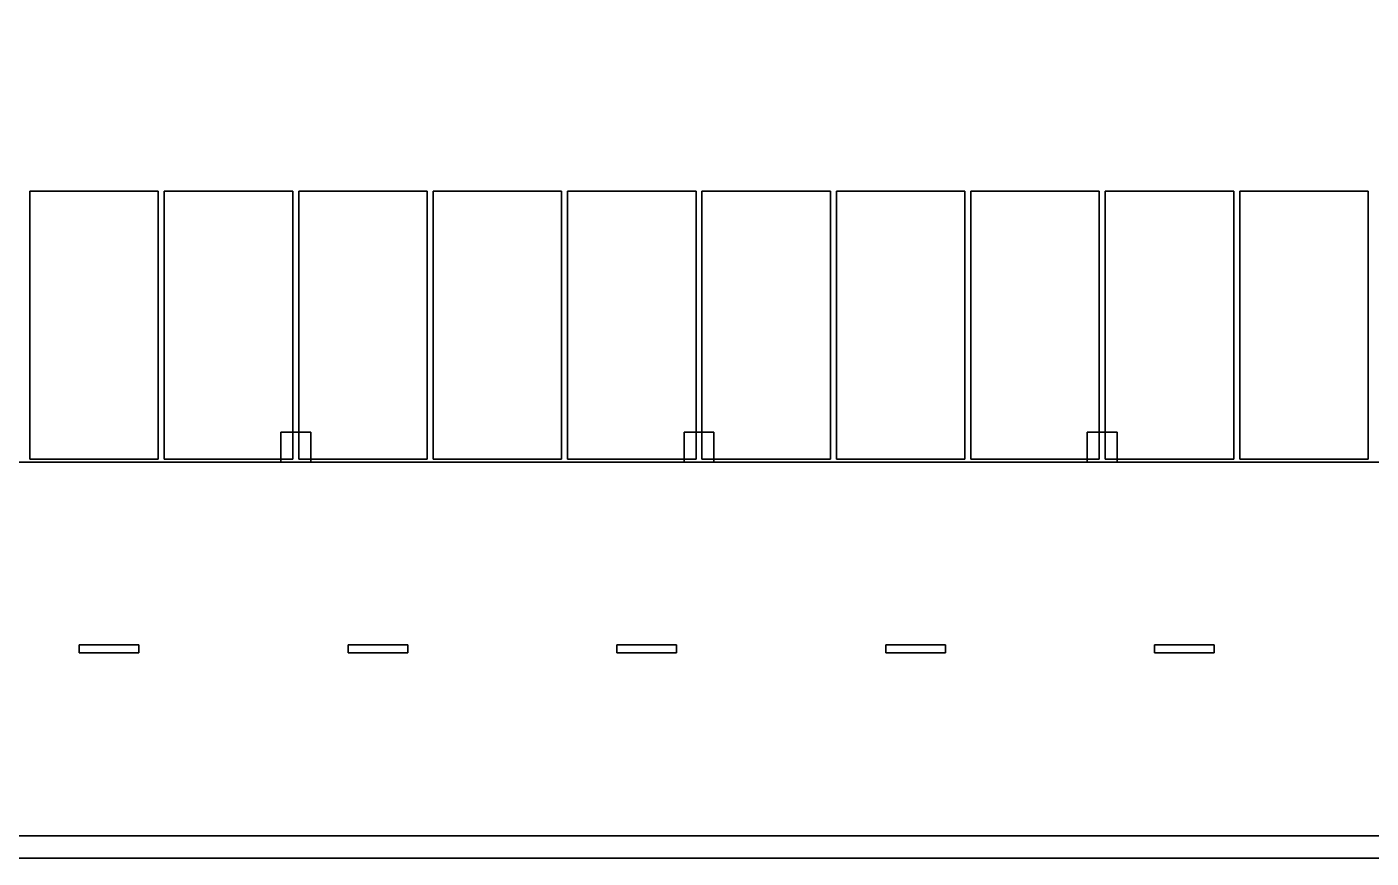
# Model space of a CAD drawing. Header units: metres. Extents: x 0 to 120, y -8 to 55.
# Drawn here: x 58.8 to 85.8, y -7.95 to 8.74 of the extents above; entities that cross this region are included whole.
import ezdxf

# ---------------------------------------------------------------- set-up
doc = ezdxf.new("R2010")
doc.units = ezdxf.units.M

msp = doc.modelspace()

# ---------------------------------------------------------------- linework, layer by layer
at = {"layer": 'COLUMN', "color": 7}
for points in [[(63.9, 0, -3.4), (63.9, 0.6, -3.4), (64.5, 0.6, -3.4), (64.5, 0, -3.4)], [(63.9, 0, -0.3), (64.5, 0, -0.3), (64.5, 0.6, -0.3), (63.9, 0.6, -0.3)], [(64.5, 0.6, -3.4), (63.9, 0.6, -3.4), (63.9, 0.6, -0.3), (64.5, 0.6, -0.3)], [(63.9, 0.6, -3.4), (63.9, 0, -3.4), (63.9, 0, -0.3), (63.9, 0.6, -0.3)], [(63.9, 0, -6.8), (63.9, 0.6, -6.8), (64.5, 0.6, -6.8), (64.5, 0, -6.8)], [(63.9, 0, -3.7), (64.5, 0, -3.7), (64.5, 0.6, -3.7), (63.9, 0.6, -3.7)], [(64.5, 0.6, -6.8), (63.9, 0.6, -6.8), (63.9, 0.6, -3.7), (64.5, 0.6, -3.7)], [(63.9, 0.6, -6.8), (63.9, 0, -6.8), (63.9, 0, -3.7), (63.9, 0.6, -3.7)], [(63.9, 0, -10.2), (63.9, 0.6, -10.2), (64.5, 0.6, -10.2), (64.5, 0, -10.2)], [(63.9, 0, -7.1), (64.5, 0, -7.1), (64.5, 0.6, -7.1), (63.9, 0.6, -7.1)], [(64.5, 0.6, -10.2), (63.9, 0.6, -10.2), (63.9, 0.6, -7.1), (64.5, 0.6, -7.1)], [(63.9, 0.6, -10.2), (63.9, 0, -10.2), (63.9, 0, -7.1), (63.9, 0.6, -7.1)], [(64.5, 0, -3.4), (64.5, 0.6, -3.4), (64.5, 0.6, -0.3), (64.5, 0, -0.3)], [(64.5, 0, -6.8), (64.5, 0.6, -6.8), (64.5, 0.6, -3.7), (64.5, 0, -3.7)], [(64.5, 0, -10.2), (64.5, 0.6, -10.2), (64.5, 0.6, -7.1), (64.5, 0, -7.1)], [(72, 0, -3.4), (72, 0.6, -3.4), (72.6, 0.6, -3.4), (72.6, 0, -3.4)], [(72, 0, -0.3), (72.6, 0, -0.3), (72.6, 0.6, -0.3), (72, 0.6, -0.3)], [(72.6, 0.6, -3.4), (72, 0.6, -3.4), (72, 0.6, -0.3), (72.6, 0.6, -0.3)], [(72, 0.6, -3.4), (72, 0, -3.4), (72, 0, -0.3), (72, 0.6, -0.3)], [(72, 0, -6.8), (72, 0.6, -6.8), (72.6, 0.6, -6.8), (72.6, 0, -6.8)], [(72, 0, -3.7), (72.6, 0, -3.7), (72.6, 0.6, -3.7), (72, 0.6, -3.7)], [(72.6, 0.6, -6.8), (72, 0.6, -6.8), (72, 0.6, -3.7), (72.6, 0.6, -3.7)], [(72, 0.6, -6.8), (72, 0, -6.8), (72, 0, -3.7), (72, 0.6, -3.7)], [(72, 0, -10.2), (72, 0.6, -10.2), (72.6, 0.6, -10.2), (72.6, 0, -10.2)], [(72, 0, -7.1), (72.6, 0, -7.1), (72.6, 0.6, -7.1), (72, 0.6, -7.1)], [(72.6, 0.6, -10.2), (72, 0.6, -10.2), (72, 0.6, -7.1), (72.6, 0.6, -7.1)], [(72, 0.6, -10.2), (72, 0, -10.2), (72, 0, -7.1), (72, 0.6, -7.1)], [(72.6, 0, -3.4), (72.6, 0.6, -3.4), (72.6, 0.6, -0.3), (72.6, 0, -0.3)], [(72.6, 0, -6.8), (72.6, 0.6, -6.8), (72.6, 0.6, -3.7), (72.6, 0, -3.7)], [(72.6, 0, -10.2), (72.6, 0.6, -10.2), (72.6, 0.6, -7.1), (72.6, 0, -7.1)], [(80.1, 0, -3.4), (80.1, 0.6, -3.4), (80.7, 0.6, -3.4), (80.7, 0, -3.4)], [(80.1, 0, -0.3), (80.7, 0, -0.3), (80.7, 0.6, -0.3), (80.1, 0.6, -0.3)], [(80.7, 0.6, -3.4), (80.1, 0.6, -3.4), (80.1, 0.6, -0.3), (80.7, 0.6, -0.3)], [(80.1, 0.6, -3.4), (80.1, 0, -3.4), (80.1, 0, -0.3), (80.1, 0.6, -0.3)], [(80.1, 0, -6.8), (80.1, 0.6, -6.8), (80.7, 0.6, -6.8), (80.7, 0, -6.8)], [(80.1, 0, -3.7), (80.7, 0, -3.7), (80.7, 0.6, -3.7), (80.1, 0.6, -3.7)], [(80.7, 0.6, -6.8), (80.1, 0.6, -6.8), (80.1, 0.6, -3.7), (80.7, 0.6, -3.7)], [(80.1, 0.6, -6.8), (80.1, 0, -6.8), (80.1, 0, -3.7), (80.1, 0.6, -3.7)], [(80.1, 0, -10.2), (80.1, 0.6, -10.2), (80.7, 0.6, -10.2), (80.7, 0, -10.2)], [(80.1, 0, -7.1), (80.7, 0, -7.1), (80.7, 0.6, -7.1), (80.1, 0.6, -7.1)], [(80.7, 0.6, -10.2), (80.1, 0.6, -10.2), (80.1, 0.6, -7.1), (80.7, 0.6, -7.1)], [(80.1, 0.6, -10.2), (80.1, 0, -10.2), (80.1, 0, -7.1), (80.1, 0.6, -7.1)], [(80.7, 0, -3.4), (80.7, 0.6, -3.4), (80.7, 0.6, -0.3), (80.7, 0, -0.3)], [(80.7, 0, -6.8), (80.7, 0.6, -6.8), (80.7, 0.6, -3.7), (80.7, 0, -3.7)], [(80.7, 0, -10.2), (80.7, 0.6, -10.2), (80.7, 0.6, -7.1), (80.7, 0, -7.1)], [(63.9, 0, -3.4), (64.5, 0, -3.4), (64.5, 0, -0.3), (63.9, 0, -0.3)], [(63.9, 0, -6.8), (64.5, 0, -6.8), (64.5, 0, -3.7), (63.9, 0, -3.7)], [(63.9, 0, -10.2), (64.5, 0, -10.2), (64.5, 0, -7.1), (63.9, 0, -7.1)], [(72, 0, -3.4), (72.6, 0, -3.4), (72.6, 0, -0.3), (72, 0, -0.3)], [(72, 0, -6.8), (72.6, 0, -6.8), (72.6, 0, -3.7), (72, 0, -3.7)], [(72, 0, -10.2), (72.6, 0, -10.2), (72.6, 0, -7.1), (72, 0, -7.1)], [(80.1, 0, -3.4), (80.7, 0, -3.4), (80.7, 0, -0.3), (80.1, 0, -0.3)], [(80.1, 0, -6.8), (80.7, 0, -6.8), (80.7, 0, -3.7), (80.1, 0, -3.7)], [(80.1, 0, -10.2), (80.7, 0, -10.2), (80.7, 0, -7.1), (80.1, 0, -7.1)]]:
    msp.add_3dface(points, dxfattribs=at)
at = {"layer": 'LIGHT', "color": 2}
for points in [[(59.85, -3.83, -0.4), (59.85, -3.67, -0.4), (61.05, -3.67, -0.4), (61.05, -3.83, -0.4)], [(59.85, -3.83, -0.3), (61.05, -3.83, -0.3), (61.05, -3.67, -0.3), (59.85, -3.67, -0.3)], [(61.05, -3.67, -0.4), (59.85, -3.67, -0.4), (59.85, -3.67, -0.3), (61.05, -3.67, -0.3)], [(59.85, -3.67, -0.4), (59.85, -3.83, -0.4), (59.85, -3.83, -0.3), (59.85, -3.67, -0.3)], [(59.85, -3.83, -3.8), (59.85, -3.67, -3.8), (61.05, -3.67, -3.8), (61.05, -3.83, -3.8)], [(59.85, -3.83, -3.7), (61.05, -3.83, -3.7), (61.05, -3.67, -3.7), (59.85, -3.67, -3.7)], [(61.05, -3.67, -3.8), (59.85, -3.67, -3.8), (59.85, -3.67, -3.7), (61.05, -3.67, -3.7)], [(59.85, -3.67, -3.8), (59.85, -3.83, -3.8), (59.85, -3.83, -3.7), (59.85, -3.67, -3.7)], [(59.85, -3.83, -7.2), (59.85, -3.67, -7.2), (61.05, -3.67, -7.2), (61.05, -3.83, -7.2)], [(59.85, -3.83, -7.1), (61.05, -3.83, -7.1), (61.05, -3.67, -7.1), (59.85, -3.67, -7.1)], [(61.05, -3.67, -7.2), (59.85, -3.67, -7.2), (59.85, -3.67, -7.1), (61.05, -3.67, -7.1)], [(59.85, -3.67, -7.2), (59.85, -3.83, -7.2), (59.85, -3.83, -7.1), (59.85, -3.67, -7.1)], [(61.05, -3.83, -0.4), (61.05, -3.67, -0.4), (61.05, -3.67, -0.3), (61.05, -3.83, -0.3)], [(61.05, -3.83, -3.8), (61.05, -3.67, -3.8), (61.05, -3.67, -3.7), (61.05, -3.83, -3.7)], [(61.05, -3.83, -7.2), (61.05, -3.67, -7.2), (61.05, -3.67, -7.1), (61.05, -3.83, -7.1)], [(65.25, -3.83, -0.4), (65.25, -3.67, -0.4), (66.45, -3.67, -0.4), (66.45, -3.83, -0.4)], [(65.25, -3.83, -0.3), (66.45, -3.83, -0.3), (66.45, -3.67, -0.3), (65.25, -3.67, -0.3)], [(66.45, -3.67, -0.4), (65.25, -3.67, -0.4), (65.25, -3.67, -0.3), (66.45, -3.67, -0.3)], [(65.25, -3.67, -0.4), (65.25, -3.83, -0.4), (65.25, -3.83, -0.3), (65.25, -3.67, -0.3)], [(65.25, -3.83, -3.8), (65.25, -3.67, -3.8), (66.45, -3.67, -3.8), (66.45, -3.83, -3.8)], [(65.25, -3.83, -3.7), (66.45, -3.83, -3.7), (66.45, -3.67, -3.7), (65.25, -3.67, -3.7)], [(66.45, -3.67, -3.8), (65.25, -3.67, -3.8), (65.25, -3.67, -3.7), (66.45, -3.67, -3.7)], [(65.25, -3.67, -3.8), (65.25, -3.83, -3.8), (65.25, -3.83, -3.7), (65.25, -3.67, -3.7)], [(65.25, -3.83, -7.2), (65.25, -3.67, -7.2), (66.45, -3.67, -7.2), (66.45, -3.83, -7.2)], [(65.25, -3.83, -7.1), (66.45, -3.83, -7.1), (66.45, -3.67, -7.1), (65.25, -3.67, -7.1)], [(66.45, -3.67, -7.2), (65.25, -3.67, -7.2), (65.25, -3.67, -7.1), (66.45, -3.67, -7.1)], [(65.25, -3.67, -7.2), (65.25, -3.83, -7.2), (65.25, -3.83, -7.1), (65.25, -3.67, -7.1)], [(66.45, -3.83, -0.4), (66.45, -3.67, -0.4), (66.45, -3.67, -0.3), (66.45, -3.83, -0.3)], [(66.45, -3.83, -3.8), (66.45, -3.67, -3.8), (66.45, -3.67, -3.7), (66.45, -3.83, -3.7)], [(66.45, -3.83, -7.2), (66.45, -3.67, -7.2), (66.45, -3.67, -7.1), (66.45, -3.83, -7.1)], [(70.65, -3.83, -0.4), (70.65, -3.67, -0.4), (71.85, -3.67, -0.4), (71.85, -3.83, -0.4)], [(70.65, -3.83, -0.3), (71.85, -3.83, -0.3), (71.85, -3.67, -0.3), (70.65, -3.67, -0.3)], [(71.85, -3.67, -0.4), (70.65, -3.67, -0.4), (70.65, -3.67, -0.3), (71.85, -3.67, -0.3)], [(70.65, -3.67, -0.4), (70.65, -3.83, -0.4), (70.65, -3.83, -0.3), (70.65, -3.67, -0.3)], [(70.65, -3.83, -3.8), (70.65, -3.67, -3.8), (71.85, -3.67, -3.8), (71.85, -3.83, -3.8)], [(70.65, -3.83, -3.7), (71.85, -3.83, -3.7), (71.85, -3.67, -3.7), (70.65, -3.67, -3.7)], [(71.85, -3.67, -3.8), (70.65, -3.67, -3.8), (70.65, -3.67, -3.7), (71.85, -3.67, -3.7)], [(70.65, -3.67, -3.8), (70.65, -3.83, -3.8), (70.65, -3.83, -3.7), (70.65, -3.67, -3.7)], [(70.65, -3.83, -7.2), (70.65, -3.67, -7.2), (71.85, -3.67, -7.2), (71.85, -3.83, -7.2)], [(70.65, -3.83, -7.1), (71.85, -3.83, -7.1), (71.85, -3.67, -7.1), (70.65, -3.67, -7.1)], [(71.85, -3.67, -7.2), (70.65, -3.67, -7.2), (70.65, -3.67, -7.1), (71.85, -3.67, -7.1)], [(70.65, -3.67, -7.2), (70.65, -3.83, -7.2), (70.65, -3.83, -7.1), (70.65, -3.67, -7.1)], [(71.85, -3.83, -0.4), (71.85, -3.67, -0.4), (71.85, -3.67, -0.3), (71.85, -3.83, -0.3)], [(71.85, -3.83, -3.8), (71.85, -3.67, -3.8), (71.85, -3.67, -3.7), (71.85, -3.83, -3.7)], [(71.85, -3.83, -7.2), (71.85, -3.67, -7.2), (71.85, -3.67, -7.1), (71.85, -3.83, -7.1)], [(76.05, -3.83, -0.4), (76.05, -3.67, -0.4), (77.25, -3.67, -0.4), (77.25, -3.83, -0.4)], [(76.05, -3.83, -0.3), (77.25, -3.83, -0.3), (77.25, -3.67, -0.3), (76.05, -3.67, -0.3)], [(77.25, -3.67, -0.4), (76.05, -3.67, -0.4), (76.05, -3.67, -0.3), (77.25, -3.67, -0.3)], [(76.05, -3.67, -0.4), (76.05, -3.83, -0.4), (76.05, -3.83, -0.3), (76.05, -3.67, -0.3)], [(76.05, -3.83, -3.8), (76.05, -3.67, -3.8), (77.25, -3.67, -3.8), (77.25, -3.83, -3.8)], [(76.05, -3.83, -3.7), (77.25, -3.83, -3.7), (77.25, -3.67, -3.7), (76.05, -3.67, -3.7)], [(77.25, -3.67, -3.8), (76.05, -3.67, -3.8), (76.05, -3.67, -3.7), (77.25, -3.67, -3.7)], [(76.05, -3.67, -3.8), (76.05, -3.83, -3.8), (76.05, -3.83, -3.7), (76.05, -3.67, -3.7)], [(76.05, -3.83, -7.2), (76.05, -3.67, -7.2), (77.25, -3.67, -7.2), (77.25, -3.83, -7.2)], [(76.05, -3.83, -7.1), (77.25, -3.83, -7.1), (77.25, -3.67, -7.1), (76.05, -3.67, -7.1)], [(77.25, -3.67, -7.2), (76.05, -3.67, -7.2), (76.05, -3.67, -7.1), (77.25, -3.67, -7.1)], [(76.05, -3.67, -7.2), (76.05, -3.83, -7.2), (76.05, -3.83, -7.1), (76.05, -3.67, -7.1)], [(77.25, -3.83, -0.4), (77.25, -3.67, -0.4), (77.25, -3.67, -0.3), (77.25, -3.83, -0.3)], [(77.25, -3.83, -3.8), (77.25, -3.67, -3.8), (77.25, -3.67, -3.7), (77.25, -3.83, -3.7)], [(77.25, -3.83, -7.2), (77.25, -3.67, -7.2), (77.25, -3.67, -7.1), (77.25, -3.83, -7.1)], [(81.45, -3.83, -0.4), (81.45, -3.67, -0.4), (82.65, -3.67, -0.4), (82.65, -3.83, -0.4)], [(81.45, -3.83, -0.3), (82.65, -3.83, -0.3), (82.65, -3.67, -0.3), (81.45, -3.67, -0.3)], [(82.65, -3.67, -0.4), (81.45, -3.67, -0.4), (81.45, -3.67, -0.3), (82.65, -3.67, -0.3)], [(81.45, -3.67, -0.4), (81.45, -3.83, -0.4), (81.45, -3.83, -0.3), (81.45, -3.67, -0.3)], [(81.45, -3.83, -3.8), (81.45, -3.67, -3.8), (82.65, -3.67, -3.8), (82.65, -3.83, -3.8)], [(81.45, -3.83, -3.7), (82.65, -3.83, -3.7), (82.65, -3.67, -3.7), (81.45, -3.67, -3.7)], [(82.65, -3.67, -3.8), (81.45, -3.67, -3.8), (81.45, -3.67, -3.7), (82.65, -3.67, -3.7)], [(81.45, -3.67, -3.8), (81.45, -3.83, -3.8), (81.45, -3.83, -3.7), (81.45, -3.67, -3.7)], [(81.45, -3.83, -7.2), (81.45, -3.67, -7.2), (82.65, -3.67, -7.2), (82.65, -3.83, -7.2)], [(81.45, -3.83, -7.1), (82.65, -3.83, -7.1), (82.65, -3.67, -7.1), (81.45, -3.67, -7.1)], [(82.65, -3.67, -7.2), (81.45, -3.67, -7.2), (81.45, -3.67, -7.1), (82.65, -3.67, -7.1)], [(81.45, -3.67, -7.2), (81.45, -3.83, -7.2), (81.45, -3.83, -7.1), (81.45, -3.67, -7.1)], [(82.65, -3.83, -0.4), (82.65, -3.67, -0.4), (82.65, -3.67, -0.3), (82.65, -3.83, -0.3)], [(82.65, -3.83, -3.8), (82.65, -3.67, -3.8), (82.65, -3.67, -3.7), (82.65, -3.83, -3.7)], [(82.65, -3.83, -7.2), (82.65, -3.67, -7.2), (82.65, -3.67, -7.1), (82.65, -3.83, -7.1)], [(59.85, -3.83, -0.4), (61.05, -3.83, -0.4), (61.05, -3.83, -0.3), (59.85, -3.83, -0.3)], [(59.85, -3.83, -3.8), (61.05, -3.83, -3.8), (61.05, -3.83, -3.7), (59.85, -3.83, -3.7)], [(59.85, -3.83, -7.2), (61.05, -3.83, -7.2), (61.05, -3.83, -7.1), (59.85, -3.83, -7.1)], [(65.25, -3.83, -0.4), (66.45, -3.83, -0.4), (66.45, -3.83, -0.3), (65.25, -3.83, -0.3)], [(65.25, -3.83, -3.8), (66.45, -3.83, -3.8), (66.45, -3.83, -3.7), (65.25, -3.83, -3.7)], [(65.25, -3.83, -7.2), (66.45, -3.83, -7.2), (66.45, -3.83, -7.1), (65.25, -3.83, -7.1)], [(70.65, -3.83, -0.4), (71.85, -3.83, -0.4), (71.85, -3.83, -0.3), (70.65, -3.83, -0.3)], [(70.65, -3.83, -3.8), (71.85, -3.83, -3.8), (71.85, -3.83, -3.7), (70.65, -3.83, -3.7)], [(70.65, -3.83, -7.2), (71.85, -3.83, -7.2), (71.85, -3.83, -7.1), (70.65, -3.83, -7.1)], [(76.05, -3.83, -0.4), (77.25, -3.83, -0.4), (77.25, -3.83, -0.3), (76.05, -3.83, -0.3)], [(76.05, -3.83, -3.8), (77.25, -3.83, -3.8), (77.25, -3.83, -3.7), (76.05, -3.83, -3.7)], [(76.05, -3.83, -7.2), (77.25, -3.83, -7.2), (77.25, -3.83, -7.1), (76.05, -3.83, -7.1)], [(81.45, -3.83, -0.4), (82.65, -3.83, -0.4), (82.65, -3.83, -0.3), (81.45, -3.83, -0.3)], [(81.45, -3.83, -3.8), (82.65, -3.83, -3.8), (82.65, -3.83, -3.7), (81.45, -3.83, -3.7)], [(81.45, -3.83, -7.2), (82.65, -3.83, -7.2), (82.65, -3.83, -7.1), (81.45, -3.83, -7.1)]]:
    msp.add_3dface(points, dxfattribs=at)
at = {"layer": 'ROOF', "color": 3}
for points in [[(0, 0, -0.3), (0, 54.9, -0.3), (120, 54.9, -0.3), (120, 0, -0.3)], [(0, 0), (120, 0), (120, 54.9), (0, 54.9)], [(0, 0, -0.3), (120, 0, -0.3), (120, 0), (0, 0)], [(31.5, -7.5, -0.3), (31.5, 0, -0.3), (120, 0, -0.3), (120, -7.5, -0.3)], [(31.5, -7.5), (120, -7.5), (120, 0), (31.5, 0)], [(120, 0, -0.3), (31.5, 0, -0.3), (31.5, 0), (120, 0)], [(31.5, -7.5, -0.3), (120, -7.5, -0.3), (120, -7.5), (31.5, -7.5)]]:
    msp.add_3dface(points, dxfattribs=at)
at = {"layer": 'SLAB', "color": 8}
for points in [[(0, 0, -3.7), (0, 54.9, -3.7), (120, 54.9, -3.7), (120, 0, -3.7)], [(0, 0, -3.4), (120, 0, -3.4), (120, 54.9, -3.4), (0, 54.9, -3.4)], [(0, 0, -7.1), (0, 54.9, -7.1), (120, 54.9, -7.1), (120, 0, -7.1)], [(0, 0, -6.8), (120, 0, -6.8), (120, 54.9, -6.8), (0, 54.9, -6.8)], [(0, 0, -10.8), (0, 54.9, -10.8), (120, 54.9, -10.8), (120, 0, -10.8)], [(0, 0, -10.2), (120, 0, -10.2), (120, 54.9, -10.2), (0, 54.9, -10.2)], [(0, 0, -3.7), (120, 0, -3.7), (120, 0, -3.4), (0, 0, -3.4)], [(0, -7.5, -3.7), (0, 0, -3.7), (88.5, 0, -3.7), (88.5, -7.5, -3.7)], [(0, -7.5, -3.4), (88.5, -7.5, -3.4), (88.5, 0, -3.4), (0, 0, -3.4)], [(88.5, 0, -3.7), (0, 0, -3.7), (0, 0, -3.4), (88.5, 0, -3.4)], [(0, 0, -7.1), (120, 0, -7.1), (120, 0, -6.8), (0, 0, -6.8)], [(0, 0, -10.8), (120, 0, -10.8), (120, 0, -10.2), (0, 0, -10.2)], [(0, -7.5, -10.8), (0, 0, -10.8), (120, 0, -10.8), (120, -7.5, -10.8)], [(0, -7.5, -10.2), (120, -7.5, -10.2), (120, 0, -10.2), (0, 0, -10.2)], [(120, 0, -10.8), (0, 0, -10.8), (0, 0, -10.2), (120, 0, -10.2)], [(31.5, -7.5, -7.1), (31.5, 0, -7.1), (120, 0, -7.1), (120, -7.5, -7.1)], [(31.5, -7.5, -6.8), (120, -7.5, -6.8), (120, 0, -6.8), (31.5, 0, -6.8)], [(120, 0, -7.1), (31.5, 0, -7.1), (31.5, 0, -6.8), (120, 0, -6.8)], [(0, -7.5, -3.7), (88.5, -7.5, -3.7), (88.5, -7.5, -3.4), (0, -7.5, -3.4)], [(0, -7.5, -10.8), (120, -7.5, -10.8), (120, -7.5, -10.2), (0, -7.5, -10.2)], [(31.5, -7.5, -7.1), (120, -7.5, -7.1), (120, -7.5, -6.8), (31.5, -7.5, -6.8)]]:
    msp.add_3dface(points, dxfattribs=at)
at = {"layer": 'STALL_GENERAL', "color": 254}
for points in [[(58.86, 0.06, -6.795), (58.86, 5.44, -6.795), (61.44, 5.44, -6.795), (61.44, 0.06, -6.795)], [(58.86, 0.06, -6.785), (61.44, 0.06, -6.785), (61.44, 5.44, -6.785), (58.86, 5.44, -6.785)], [(61.44, 5.44, -6.795), (58.86, 5.44, -6.795), (58.86, 5.44, -6.785), (61.44, 5.44, -6.785)], [(58.86, 5.44, -6.795), (58.86, 0.06, -6.795), (58.86, 0.06, -6.785), (58.86, 5.44, -6.785)], [(58.86, 0.06, -10.195), (58.86, 5.44, -10.195), (61.44, 5.44, -10.195), (61.44, 0.06, -10.195)], [(58.86, 0.06, -10.185), (61.44, 0.06, -10.185), (61.44, 5.44, -10.185), (58.86, 5.44, -10.185)], [(61.44, 5.44, -10.195), (58.86, 5.44, -10.195), (58.86, 5.44, -10.185), (61.44, 5.44, -10.185)], [(58.86, 5.44, -10.195), (58.86, 0.06, -10.195), (58.86, 0.06, -10.185), (58.86, 5.44, -10.185)], [(61.44, 0.06, -6.795), (61.44, 5.44, -6.795), (61.44, 5.44, -6.785), (61.44, 0.06, -6.785)], [(61.44, 0.06, -10.195), (61.44, 5.44, -10.195), (61.44, 5.44, -10.185), (61.44, 0.06, -10.185)], [(61.56, 0.06, -6.795), (61.56, 5.44, -6.795), (64.14, 5.44, -6.795), (64.14, 0.06, -6.795)], [(61.56, 0.06, -6.785), (64.14, 0.06, -6.785), (64.14, 5.44, -6.785), (61.56, 5.44, -6.785)], [(64.14, 5.44, -6.795), (61.56, 5.44, -6.795), (61.56, 5.44, -6.785), (64.14, 5.44, -6.785)], [(61.56, 5.44, -6.795), (61.56, 0.06, -6.795), (61.56, 0.06, -6.785), (61.56, 5.44, -6.785)], [(61.56, 0.06, -10.195), (61.56, 5.44, -10.195), (64.14, 5.44, -10.195), (64.14, 0.06, -10.195)], [(61.56, 0.06, -10.185), (64.14, 0.06, -10.185), (64.14, 5.44, -10.185), (61.56, 5.44, -10.185)], [(64.14, 5.44, -10.195), (61.56, 5.44, -10.195), (61.56, 5.44, -10.185), (64.14, 5.44, -10.185)], [(61.56, 5.44, -10.195), (61.56, 0.06, -10.195), (61.56, 0.06, -10.185), (61.56, 5.44, -10.185)], [(64.14, 0.06, -6.795), (64.14, 5.44, -6.795), (64.14, 5.44, -6.785), (64.14, 0.06, -6.785)], [(64.14, 0.06, -10.195), (64.14, 5.44, -10.195), (64.14, 5.44, -10.185), (64.14, 0.06, -10.185)], [(64.26, 0.06, -10.195), (64.26, 5.44, -10.195), (66.84, 5.44, -10.195), (66.84, 0.06, -10.195)], [(64.26, 0.06, -10.185), (66.84, 0.06, -10.185), (66.84, 5.44, -10.185), (64.26, 5.44, -10.185)], [(66.84, 5.44, -10.195), (64.26, 5.44, -10.195), (64.26, 5.44, -10.185), (66.84, 5.44, -10.185)], [(64.26, 5.44, -10.195), (64.26, 0.06, -10.195), (64.26, 0.06, -10.185), (64.26, 5.44, -10.185)], [(66.84, 0.06, -10.195), (66.84, 5.44, -10.195), (66.84, 5.44, -10.185), (66.84, 0.06, -10.185)], [(66.96, 0.06, -10.195), (66.96, 5.44, -10.195), (69.54, 5.44, -10.195), (69.54, 0.06, -10.195)], [(66.96, 0.06, -10.185), (69.54, 0.06, -10.185), (69.54, 5.44, -10.185), (66.96, 5.44, -10.185)], [(69.54, 5.44, -10.195), (66.96, 5.44, -10.195), (66.96, 5.44, -10.185), (69.54, 5.44, -10.185)], [(66.96, 5.44, -10.195), (66.96, 0.06, -10.195), (66.96, 0.06, -10.185), (66.96, 5.44, -10.185)], [(69.54, 0.06, -10.195), (69.54, 5.44, -10.195), (69.54, 5.44, -10.185), (69.54, 0.06, -10.185)], [(69.66, 0.06, -10.195), (69.66, 5.44, -10.195), (72.24, 5.44, -10.195), (72.24, 0.06, -10.195)], [(69.66, 0.06, -10.185), (72.24, 0.06, -10.185), (72.24, 5.44, -10.185), (69.66, 5.44, -10.185)], [(72.24, 5.44, -10.195), (69.66, 5.44, -10.195), (69.66, 5.44, -10.185), (72.24, 5.44, -10.185)], [(69.66, 5.44, -10.195), (69.66, 0.06, -10.195), (69.66, 0.06, -10.185), (69.66, 5.44, -10.185)], [(72.24, 0.06, -10.195), (72.24, 5.44, -10.195), (72.24, 5.44, -10.185), (72.24, 0.06, -10.185)], [(72.36, 0.06, -10.195), (72.36, 5.44, -10.195), (74.94, 5.44, -10.195), (74.94, 0.06, -10.195)], [(72.36, 0.06, -10.185), (74.94, 0.06, -10.185), (74.94, 5.44, -10.185), (72.36, 5.44, -10.185)], [(74.94, 5.44, -10.195), (72.36, 5.44, -10.195), (72.36, 5.44, -10.185), (74.94, 5.44, -10.185)], [(72.36, 5.44, -10.195), (72.36, 0.06, -10.195), (72.36, 0.06, -10.185), (72.36, 5.44, -10.185)], [(74.94, 0.06, -10.195), (74.94, 5.44, -10.195), (74.94, 5.44, -10.185), (74.94, 0.06, -10.185)], [(75.06, 0.06, -10.195), (75.06, 5.44, -10.195), (77.64, 5.44, -10.195), (77.64, 0.06, -10.195)], [(75.06, 0.06, -10.185), (77.64, 0.06, -10.185), (77.64, 5.44, -10.185), (75.06, 5.44, -10.185)], [(77.64, 5.44, -10.195), (75.06, 5.44, -10.195), (75.06, 5.44, -10.185), (77.64, 5.44, -10.185)], [(75.06, 5.44, -10.195), (75.06, 0.06, -10.195), (75.06, 0.06, -10.185), (75.06, 5.44, -10.185)], [(77.64, 0.06, -10.195), (77.64, 5.44, -10.195), (77.64, 5.44, -10.185), (77.64, 0.06, -10.185)], [(77.76, 0.06, -10.195), (77.76, 5.44, -10.195), (80.34, 5.44, -10.195), (80.34, 0.06, -10.195)], [(77.76, 0.06, -10.185), (80.34, 0.06, -10.185), (80.34, 5.44, -10.185), (77.76, 5.44, -10.185)], [(80.34, 5.44, -10.195), (77.76, 5.44, -10.195), (77.76, 5.44, -10.185), (80.34, 5.44, -10.185)], [(77.76, 5.44, -10.195), (77.76, 0.06, -10.195), (77.76, 0.06, -10.185), (77.76, 5.44, -10.185)], [(80.34, 0.06, -10.195), (80.34, 5.44, -10.195), (80.34, 5.44, -10.185), (80.34, 0.06, -10.185)], [(80.46, 0.06, -10.195), (80.46, 5.44, -10.195), (83.04, 5.44, -10.195), (83.04, 0.06, -10.195)], [(80.46, 0.06, -10.185), (83.04, 0.06, -10.185), (83.04, 5.44, -10.185), (80.46, 5.44, -10.185)], [(83.04, 5.44, -10.195), (80.46, 5.44, -10.195), (80.46, 5.44, -10.185), (83.04, 5.44, -10.185)], [(80.46, 5.44, -10.195), (80.46, 0.06, -10.195), (80.46, 0.06, -10.185), (80.46, 5.44, -10.185)], [(83.04, 0.06, -10.195), (83.04, 5.44, -10.195), (83.04, 5.44, -10.185), (83.04, 0.06, -10.185)], [(83.16, 0.06, -10.195), (83.16, 5.44, -10.195), (85.74, 5.44, -10.195), (85.74, 0.06, -10.195)], [(83.16, 0.06, -10.185), (85.74, 0.06, -10.185), (85.74, 5.44, -10.185), (83.16, 5.44, -10.185)], [(85.74, 5.44, -10.195), (83.16, 5.44, -10.195), (83.16, 5.44, -10.185), (85.74, 5.44, -10.185)], [(83.16, 5.44, -10.195), (83.16, 0.06, -10.195), (83.16, 0.06, -10.185), (83.16, 5.44, -10.185)], [(85.74, 0.06, -10.195), (85.74, 5.44, -10.195), (85.74, 5.44, -10.185), (85.74, 0.06, -10.185)], [(58.86, 0.06, -6.795), (61.44, 0.06, -6.795), (61.44, 0.06, -6.785), (58.86, 0.06, -6.785)], [(58.86, 0.06, -10.195), (61.44, 0.06, -10.195), (61.44, 0.06, -10.185), (58.86, 0.06, -10.185)], [(61.56, 0.06, -6.795), (64.14, 0.06, -6.795), (64.14, 0.06, -6.785), (61.56, 0.06, -6.785)], [(61.56, 0.06, -10.195), (64.14, 0.06, -10.195), (64.14, 0.06, -10.185), (61.56, 0.06, -10.185)], [(64.26, 0.06, -10.195), (66.84, 0.06, -10.195), (66.84, 0.06, -10.185), (64.26, 0.06, -10.185)], [(66.96, 0.06, -10.195), (69.54, 0.06, -10.195), (69.54, 0.06, -10.185), (66.96, 0.06, -10.185)], [(69.66, 0.06, -10.195), (72.24, 0.06, -10.195), (72.24, 0.06, -10.185), (69.66, 0.06, -10.185)], [(72.36, 0.06, -10.195), (74.94, 0.06, -10.195), (74.94, 0.06, -10.185), (72.36, 0.06, -10.185)], [(75.06, 0.06, -10.195), (77.64, 0.06, -10.195), (77.64, 0.06, -10.185), (75.06, 0.06, -10.185)], [(77.76, 0.06, -10.195), (80.34, 0.06, -10.195), (80.34, 0.06, -10.185), (77.76, 0.06, -10.185)], [(80.46, 0.06, -10.195), (83.04, 0.06, -10.195), (83.04, 0.06, -10.185), (80.46, 0.06, -10.185)], [(83.16, 0.06, -10.195), (85.74, 0.06, -10.195), (85.74, 0.06, -10.185), (83.16, 0.06, -10.185)]]:
    msp.add_3dface(points, dxfattribs=at)
at = {"layer": 'STALL_STAFF', "color": 40}
for points in [[(58.86, 0.06, -3.395), (58.86, 5.44, -3.395), (61.44, 5.44, -3.395), (61.44, 0.06, -3.395)], [(58.86, 0.06, -3.385), (61.44, 0.06, -3.385), (61.44, 5.44, -3.385), (58.86, 5.44, -3.385)], [(61.44, 5.44, -3.395), (58.86, 5.44, -3.395), (58.86, 5.44, -3.385), (61.44, 5.44, -3.385)], [(58.86, 5.44, -3.395), (58.86, 0.06, -3.395), (58.86, 0.06, -3.385), (58.86, 5.44, -3.385)], [(61.44, 0.06, -3.395), (61.44, 5.44, -3.395), (61.44, 5.44, -3.385), (61.44, 0.06, -3.385)], [(61.56, 0.06, -3.395), (61.56, 5.44, -3.395), (64.14, 5.44, -3.395), (64.14, 0.06, -3.395)], [(61.56, 0.06, -3.385), (64.14, 0.06, -3.385), (64.14, 5.44, -3.385), (61.56, 5.44, -3.385)], [(64.14, 5.44, -3.395), (61.56, 5.44, -3.395), (61.56, 5.44, -3.385), (64.14, 5.44, -3.385)], [(61.56, 5.44, -3.395), (61.56, 0.06, -3.395), (61.56, 0.06, -3.385), (61.56, 5.44, -3.385)], [(64.14, 0.06, -3.395), (64.14, 5.44, -3.395), (64.14, 5.44, -3.385), (64.14, 0.06, -3.385)], [(64.26, 0.06, -3.395), (64.26, 5.44, -3.395), (66.84, 5.44, -3.395), (66.84, 0.06, -3.395)], [(64.26, 0.06, -3.385), (66.84, 0.06, -3.385), (66.84, 5.44, -3.385), (64.26, 5.44, -3.385)], [(66.84, 5.44, -3.395), (64.26, 5.44, -3.395), (64.26, 5.44, -3.385), (66.84, 5.44, -3.385)], [(64.26, 5.44, -3.395), (64.26, 0.06, -3.395), (64.26, 0.06, -3.385), (64.26, 5.44, -3.385)], [(64.26, 0.06, -6.795), (64.26, 5.44, -6.795), (66.84, 5.44, -6.795), (66.84, 0.06, -6.795)], [(64.26, 0.06, -6.785), (66.84, 0.06, -6.785), (66.84, 5.44, -6.785), (64.26, 5.44, -6.785)], [(66.84, 5.44, -6.795), (64.26, 5.44, -6.795), (64.26, 5.44, -6.785), (66.84, 5.44, -6.785)], [(64.26, 5.44, -6.795), (64.26, 0.06, -6.795), (64.26, 0.06, -6.785), (64.26, 5.44, -6.785)], [(66.84, 0.06, -3.395), (66.84, 5.44, -3.395), (66.84, 5.44, -3.385), (66.84, 0.06, -3.385)], [(66.84, 0.06, -6.795), (66.84, 5.44, -6.795), (66.84, 5.44, -6.785), (66.84, 0.06, -6.785)], [(66.96, 0.06, -3.395), (66.96, 5.44, -3.395), (69.54, 5.44, -3.395), (69.54, 0.06, -3.395)], [(66.96, 0.06, -3.385), (69.54, 0.06, -3.385), (69.54, 5.44, -3.385), (66.96, 5.44, -3.385)], [(69.54, 5.44, -3.395), (66.96, 5.44, -3.395), (66.96, 5.44, -3.385), (69.54, 5.44, -3.385)], [(66.96, 5.44, -3.395), (66.96, 0.06, -3.395), (66.96, 0.06, -3.385), (66.96, 5.44, -3.385)], [(66.96, 0.06, -6.795), (66.96, 5.44, -6.795), (69.54, 5.44, -6.795), (69.54, 0.06, -6.795)], [(66.96, 0.06, -6.785), (69.54, 0.06, -6.785), (69.54, 5.44, -6.785), (66.96, 5.44, -6.785)], [(69.54, 5.44, -6.795), (66.96, 5.44, -6.795), (66.96, 5.44, -6.785), (69.54, 5.44, -6.785)], [(66.96, 5.44, -6.795), (66.96, 0.06, -6.795), (66.96, 0.06, -6.785), (66.96, 5.44, -6.785)], [(69.54, 0.06, -3.395), (69.54, 5.44, -3.395), (69.54, 5.44, -3.385), (69.54, 0.06, -3.385)], [(69.54, 0.06, -6.795), (69.54, 5.44, -6.795), (69.54, 5.44, -6.785), (69.54, 0.06, -6.785)], [(69.66, 0.06, -3.395), (69.66, 5.44, -3.395), (72.24, 5.44, -3.395), (72.24, 0.06, -3.395)], [(69.66, 0.06, -3.385), (72.24, 0.06, -3.385), (72.24, 5.44, -3.385), (69.66, 5.44, -3.385)], [(72.24, 5.44, -3.395), (69.66, 5.44, -3.395), (69.66, 5.44, -3.385), (72.24, 5.44, -3.385)], [(69.66, 5.44, -3.395), (69.66, 0.06, -3.395), (69.66, 0.06, -3.385), (69.66, 5.44, -3.385)], [(69.66, 0.06, -6.795), (69.66, 5.44, -6.795), (72.24, 5.44, -6.795), (72.24, 0.06, -6.795)], [(69.66, 0.06, -6.785), (72.24, 0.06, -6.785), (72.24, 5.44, -6.785), (69.66, 5.44, -6.785)], [(72.24, 5.44, -6.795), (69.66, 5.44, -6.795), (69.66, 5.44, -6.785), (72.24, 5.44, -6.785)], [(69.66, 5.44, -6.795), (69.66, 0.06, -6.795), (69.66, 0.06, -6.785), (69.66, 5.44, -6.785)], [(72.24, 0.06, -3.395), (72.24, 5.44, -3.395), (72.24, 5.44, -3.385), (72.24, 0.06, -3.385)], [(72.24, 0.06, -6.795), (72.24, 5.44, -6.795), (72.24, 5.44, -6.785), (72.24, 0.06, -6.785)], [(72.36, 0.06, -3.395), (72.36, 5.44, -3.395), (74.94, 5.44, -3.395), (74.94, 0.06, -3.395)], [(72.36, 0.06, -3.385), (74.94, 0.06, -3.385), (74.94, 5.44, -3.385), (72.36, 5.44, -3.385)], [(74.94, 5.44, -3.395), (72.36, 5.44, -3.395), (72.36, 5.44, -3.385), (74.94, 5.44, -3.385)], [(72.36, 5.44, -3.395), (72.36, 0.06, -3.395), (72.36, 0.06, -3.385), (72.36, 5.44, -3.385)], [(72.36, 0.06, -6.795), (72.36, 5.44, -6.795), (74.94, 5.44, -6.795), (74.94, 0.06, -6.795)], [(72.36, 0.06, -6.785), (74.94, 0.06, -6.785), (74.94, 5.44, -6.785), (72.36, 5.44, -6.785)], [(74.94, 5.44, -6.795), (72.36, 5.44, -6.795), (72.36, 5.44, -6.785), (74.94, 5.44, -6.785)], [(72.36, 5.44, -6.795), (72.36, 0.06, -6.795), (72.36, 0.06, -6.785), (72.36, 5.44, -6.785)], [(74.94, 0.06, -3.395), (74.94, 5.44, -3.395), (74.94, 5.44, -3.385), (74.94, 0.06, -3.385)], [(74.94, 0.06, -6.795), (74.94, 5.44, -6.795), (74.94, 5.44, -6.785), (74.94, 0.06, -6.785)], [(75.06, 0.06, -3.395), (75.06, 5.44, -3.395), (77.64, 5.44, -3.395), (77.64, 0.06, -3.395)], [(75.06, 0.06, -3.385), (77.64, 0.06, -3.385), (77.64, 5.44, -3.385), (75.06, 5.44, -3.385)], [(77.64, 5.44, -3.395), (75.06, 5.44, -3.395), (75.06, 5.44, -3.385), (77.64, 5.44, -3.385)], [(75.06, 5.44, -3.395), (75.06, 0.06, -3.395), (75.06, 0.06, -3.385), (75.06, 5.44, -3.385)], [(75.06, 0.06, -6.795), (75.06, 5.44, -6.795), (77.64, 5.44, -6.795), (77.64, 0.06, -6.795)], [(75.06, 0.06, -6.785), (77.64, 0.06, -6.785), (77.64, 5.44, -6.785), (75.06, 5.44, -6.785)], [(77.64, 5.44, -6.795), (75.06, 5.44, -6.795), (75.06, 5.44, -6.785), (77.64, 5.44, -6.785)], [(75.06, 5.44, -6.795), (75.06, 0.06, -6.795), (75.06, 0.06, -6.785), (75.06, 5.44, -6.785)], [(77.64, 0.06, -3.395), (77.64, 5.44, -3.395), (77.64, 5.44, -3.385), (77.64, 0.06, -3.385)], [(77.64, 0.06, -6.795), (77.64, 5.44, -6.795), (77.64, 5.44, -6.785), (77.64, 0.06, -6.785)], [(77.76, 0.06, -3.395), (77.76, 5.44, -3.395), (80.34, 5.44, -3.395), (80.34, 0.06, -3.395)], [(77.76, 0.06, -3.385), (80.34, 0.06, -3.385), (80.34, 5.44, -3.385), (77.76, 5.44, -3.385)], [(80.34, 5.44, -3.395), (77.76, 5.44, -3.395), (77.76, 5.44, -3.385), (80.34, 5.44, -3.385)], [(77.76, 5.44, -3.395), (77.76, 0.06, -3.395), (77.76, 0.06, -3.385), (77.76, 5.44, -3.385)], [(77.76, 0.06, -6.795), (77.76, 5.44, -6.795), (80.34, 5.44, -6.795), (80.34, 0.06, -6.795)], [(77.76, 0.06, -6.785), (80.34, 0.06, -6.785), (80.34, 5.44, -6.785), (77.76, 5.44, -6.785)], [(80.34, 5.44, -6.795), (77.76, 5.44, -6.795), (77.76, 5.44, -6.785), (80.34, 5.44, -6.785)], [(77.76, 5.44, -6.795), (77.76, 0.06, -6.795), (77.76, 0.06, -6.785), (77.76, 5.44, -6.785)], [(80.34, 0.06, -3.395), (80.34, 5.44, -3.395), (80.34, 5.44, -3.385), (80.34, 0.06, -3.385)], [(80.34, 0.06, -6.795), (80.34, 5.44, -6.795), (80.34, 5.44, -6.785), (80.34, 0.06, -6.785)], [(80.46, 0.06, -3.395), (80.46, 5.44, -3.395), (83.04, 5.44, -3.395), (83.04, 0.06, -3.395)], [(80.46, 0.06, -3.385), (83.04, 0.06, -3.385), (83.04, 5.44, -3.385), (80.46, 5.44, -3.385)], [(83.04, 5.44, -3.395), (80.46, 5.44, -3.395), (80.46, 5.44, -3.385), (83.04, 5.44, -3.385)], [(80.46, 5.44, -3.395), (80.46, 0.06, -3.395), (80.46, 0.06, -3.385), (80.46, 5.44, -3.385)], [(80.46, 0.06, -6.795), (80.46, 5.44, -6.795), (83.04, 5.44, -6.795), (83.04, 0.06, -6.795)], [(80.46, 0.06, -6.785), (83.04, 0.06, -6.785), (83.04, 5.44, -6.785), (80.46, 5.44, -6.785)], [(83.04, 5.44, -6.795), (80.46, 5.44, -6.795), (80.46, 5.44, -6.785), (83.04, 5.44, -6.785)], [(80.46, 5.44, -6.795), (80.46, 0.06, -6.795), (80.46, 0.06, -6.785), (80.46, 5.44, -6.785)], [(83.04, 0.06, -3.395), (83.04, 5.44, -3.395), (83.04, 5.44, -3.385), (83.04, 0.06, -3.385)], [(83.04, 0.06, -6.795), (83.04, 5.44, -6.795), (83.04, 5.44, -6.785), (83.04, 0.06, -6.785)], [(83.16, 0.06, -3.395), (83.16, 5.44, -3.395), (85.74, 5.44, -3.395), (85.74, 0.06, -3.395)], [(83.16, 0.06, -3.385), (85.74, 0.06, -3.385), (85.74, 5.44, -3.385), (83.16, 5.44, -3.385)], [(85.74, 5.44, -3.395), (83.16, 5.44, -3.395), (83.16, 5.44, -3.385), (85.74, 5.44, -3.385)], [(83.16, 5.44, -3.395), (83.16, 0.06, -3.395), (83.16, 0.06, -3.385), (83.16, 5.44, -3.385)], [(83.16, 0.06, -6.795), (83.16, 5.44, -6.795), (85.74, 5.44, -6.795), (85.74, 0.06, -6.795)], [(83.16, 0.06, -6.785), (85.74, 0.06, -6.785), (85.74, 5.44, -6.785), (83.16, 5.44, -6.785)], [(85.74, 5.44, -6.795), (83.16, 5.44, -6.795), (83.16, 5.44, -6.785), (85.74, 5.44, -6.785)], [(83.16, 5.44, -6.795), (83.16, 0.06, -6.795), (83.16, 0.06, -6.785), (83.16, 5.44, -6.785)], [(85.74, 0.06, -3.395), (85.74, 5.44, -3.395), (85.74, 5.44, -3.385), (85.74, 0.06, -3.385)], [(85.74, 0.06, -6.795), (85.74, 5.44, -6.795), (85.74, 5.44, -6.785), (85.74, 0.06, -6.785)], [(58.86, 0.06, -3.395), (61.44, 0.06, -3.395), (61.44, 0.06, -3.385), (58.86, 0.06, -3.385)], [(61.56, 0.06, -3.395), (64.14, 0.06, -3.395), (64.14, 0.06, -3.385), (61.56, 0.06, -3.385)], [(64.26, 0.06, -3.395), (66.84, 0.06, -3.395), (66.84, 0.06, -3.385), (64.26, 0.06, -3.385)], [(64.26, 0.06, -6.795), (66.84, 0.06, -6.795), (66.84, 0.06, -6.785), (64.26, 0.06, -6.785)], [(66.96, 0.06, -3.395), (69.54, 0.06, -3.395), (69.54, 0.06, -3.385), (66.96, 0.06, -3.385)], [(66.96, 0.06, -6.795), (69.54, 0.06, -6.795), (69.54, 0.06, -6.785), (66.96, 0.06, -6.785)], [(69.66, 0.06, -3.395), (72.24, 0.06, -3.395), (72.24, 0.06, -3.385), (69.66, 0.06, -3.385)], [(69.66, 0.06, -6.795), (72.24, 0.06, -6.795), (72.24, 0.06, -6.785), (69.66, 0.06, -6.785)], [(72.36, 0.06, -3.395), (74.94, 0.06, -3.395), (74.94, 0.06, -3.385), (72.36, 0.06, -3.385)], [(72.36, 0.06, -6.795), (74.94, 0.06, -6.795), (74.94, 0.06, -6.785), (72.36, 0.06, -6.785)], [(75.06, 0.06, -3.395), (77.64, 0.06, -3.395), (77.64, 0.06, -3.385), (75.06, 0.06, -3.385)], [(75.06, 0.06, -6.795), (77.64, 0.06, -6.795), (77.64, 0.06, -6.785), (75.06, 0.06, -6.785)], [(77.76, 0.06, -3.395), (80.34, 0.06, -3.395), (80.34, 0.06, -3.385), (77.76, 0.06, -3.385)], [(77.76, 0.06, -6.795), (80.34, 0.06, -6.795), (80.34, 0.06, -6.785), (77.76, 0.06, -6.785)], [(80.46, 0.06, -3.395), (83.04, 0.06, -3.395), (83.04, 0.06, -3.385), (80.46, 0.06, -3.385)], [(80.46, 0.06, -6.795), (83.04, 0.06, -6.795), (83.04, 0.06, -6.785), (80.46, 0.06, -6.785)], [(83.16, 0.06, -3.395), (85.74, 0.06, -3.395), (85.74, 0.06, -3.385), (83.16, 0.06, -3.385)], [(83.16, 0.06, -6.795), (85.74, 0.06, -6.795), (85.74, 0.06, -6.785), (83.16, 0.06, -6.785)]]:
    msp.add_3dface(points, dxfattribs=at)
at = {"layer": 'WALL', "color": 9}
for points in [[(-0.45, -7.95, -10.8), (-0.45, -7.5, -10.8), (120.45, -7.5, -10.8), (120.45, -7.95, -10.8)], [(-0.45, -7.95), (120.45, -7.95), (120.45, -7.5), (-0.45, -7.5)], [(120.45, -7.5, -10.8), (-0.45, -7.5, -10.8), (-0.45, -7.5), (120.45, -7.5)], [(-0.45, -7.95, -10.8), (120.45, -7.95, -10.8), (120.45, -7.95), (-0.45, -7.95)]]:
    msp.add_3dface(points, dxfattribs=at)

doc.saveas('drawing.dxf')
